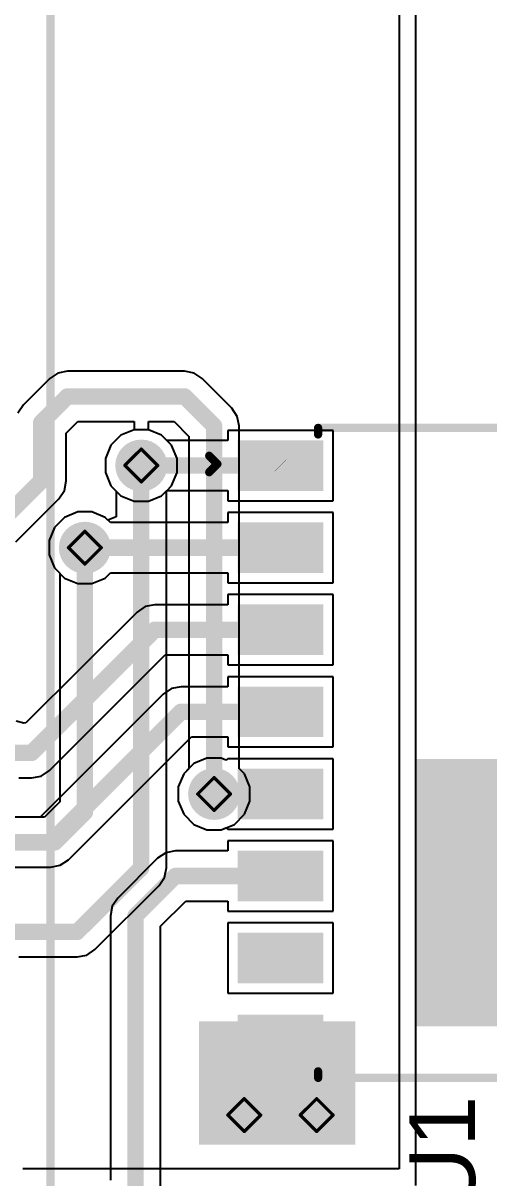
# Model space of a CAD drawing. Header units: inches. Extents: x -4 to 338, y -3 to 155.
# Drawn here: x 8.5 to 15.71, y 41.27 to 59.14 of the extents above; entities that cross this region are included whole.
import ezdxf

# ---------------------------------------------------------------- set-up
doc = ezdxf.new("R2010")
doc.units = ezdxf.units.IN
for name, color, linetype in [('Bottom Layer', 5, 'Continuous'), ('Bottom Solder', 6, 'Continuous'), ('Drill Drawing', 1, 'Continuous'), ('Top Layer', 1, 'Continuous'), ('Top Overlay', 2, 'Continuous'), ('Top Paste', 8, 'Continuous'), ('Top Solder', 216, 'Continuous'), ('Via Holes', 16, 'Continuous')]:
    doc.layers.add(name, color=color, linetype=linetype)
doc.styles.add('Arial', font='', dxfattribs={"height": 0.2})
doc.styles.get('Arial').set_extended_font_data('Arial')

# ---------------------------------------------------------------- blocks, each defined once
blk = doc.blocks.new('16_SOIC__0_154___3_90___W______3')
at = {"layer": 'Top Layer'}
for points in [[(-3.199997409999999, 4.73499942), (-2.07999711, 4.73499942), (-2.07999711, 4.155000579999999), (-3.199997409999999, 4.155000579999999)], [(2.08000219, 4.73499942), (3.20000249, 4.73499942), (3.20000249, 4.155000579999999), (2.08000219, 4.155000579999999)], [(-3.199997409999999, 3.464999419999999), (-2.07999711, 3.464999419999999), (-2.07999711, 2.88500058), (-3.199997409999999, 2.88500058)], [(2.08000219, 3.464999419999999), (3.20000249, 3.464999419999999), (3.20000249, 2.88500058), (2.08000219, 2.88500058)], [(-3.199997409999999, 2.19499942), (-2.07999711, 2.19499942), (-2.07999711, 1.61500058), (-3.199997409999999, 1.61500058)], [(2.08000219, 2.19499942), (3.20000249, 2.19499942), (3.20000249, 1.61500058), (2.08000219, 1.61500058)], [(-3.199997409999999, 0.9249994199999999), (-2.07999711, 0.9249994199999999), (-2.07999711, 0.3450005799999999), (-3.199997409999999, 0.3450005799999999)], [(2.08000219, 0.9249994199999999), (3.20000249, 0.9249994199999999), (3.20000249, 0.3450005799999999), (2.08000219, 0.3450005799999999)], [(-3.199997409999999, -0.3450005799999999), (-2.07999711, -0.3450005799999999), (-2.07999711, -0.9249994199999999), (-3.199997409999999, -0.9249994199999999)], [(2.08000219, -0.3450005799999999), (3.20000249, -0.3450005799999999), (3.20000249, -0.9249994199999999), (2.08000219, -0.9249994199999999)], [(-3.199997409999999, -1.61500058), (-2.07999711, -1.61500058), (-2.07999711, -2.19499942), (-3.199997409999999, -2.19499942)], [(2.08000219, -1.61500058), (3.20000249, -1.61500058), (3.20000249, -2.19499942), (2.08000219, -2.19499942)], [(-3.199997409999999, -2.88500058), (-2.07999711, -2.88500058), (-2.07999711, -3.464999419999999), (-3.199997409999999, -3.464999419999999)], [(2.08000219, -2.88500058), (3.20000249, -2.88500058), (3.20000249, -3.464999419999999), (2.08000219, -3.464999419999999)], [(-3.199997409999999, -4.155000579999999), (-2.07999711, -4.155000579999999), (-2.07999711, -4.73499942), (-3.199997409999999, -4.73499942)], [(2.08000219, -4.155000579999999), (3.20000249, -4.155000579999999), (3.20000249, -4.73499942), (2.08000219, -4.73499942)]]:
    blk.add_hatch(color=1, dxfattribs=at).paths.add_polyline_path(points)
at = {"layer": 'Top Paste'}
for points in [[(-3.199997409999999, 4.73499942), (-2.07999711, 4.73499942), (-2.07999711, 4.155000579999999), (-3.199997409999999, 4.155000579999999)], [(2.08000219, 4.73499942), (3.20000249, 4.73499942), (3.20000249, 4.155000579999999), (2.08000219, 4.155000579999999)], [(-3.199997409999999, 3.464999419999999), (-2.07999711, 3.464999419999999), (-2.07999711, 2.88500058), (-3.199997409999999, 2.88500058)], [(2.08000219, 3.464999419999999), (3.20000249, 3.464999419999999), (3.20000249, 2.88500058), (2.08000219, 2.88500058)], [(-3.199997409999999, 2.19499942), (-2.07999711, 2.19499942), (-2.07999711, 1.61500058), (-3.199997409999999, 1.61500058)], [(2.08000219, 2.19499942), (3.20000249, 2.19499942), (3.20000249, 1.61500058), (2.08000219, 1.61500058)], [(-3.199997409999999, 0.9249994199999999), (-2.07999711, 0.9249994199999999), (-2.07999711, 0.3450005799999999), (-3.199997409999999, 0.3450005799999999)], [(2.08000219, 0.9249994199999999), (3.20000249, 0.9249994199999999), (3.20000249, 0.3450005799999999), (2.08000219, 0.3450005799999999)], [(-3.199997409999999, -0.3450005799999999), (-2.07999711, -0.3450005799999999), (-2.07999711, -0.9249994199999999), (-3.199997409999999, -0.9249994199999999)], [(2.08000219, -0.3450005799999999), (3.20000249, -0.3450005799999999), (3.20000249, -0.9249994199999999), (2.08000219, -0.9249994199999999)], [(-3.199997409999999, -1.61500058), (-2.07999711, -1.61500058), (-2.07999711, -2.19499942), (-3.199997409999999, -2.19499942)], [(2.08000219, -1.61500058), (3.20000249, -1.61500058), (3.20000249, -2.19499942), (2.08000219, -2.19499942)], [(-3.199997409999999, -2.88500058), (-2.07999711, -2.88500058), (-2.07999711, -3.464999419999999), (-3.199997409999999, -3.464999419999999)], [(2.08000219, -2.88500058), (3.20000249, -2.88500058), (3.20000249, -3.464999419999999), (2.08000219, -3.464999419999999)], [(-3.199997409999999, -4.155000579999999), (-2.07999711, -4.155000579999999), (-2.07999711, -4.73499942), (-3.199997409999999, -4.73499942)], [(2.08000219, -4.155000579999999), (3.20000249, -4.155000579999999), (3.20000249, -4.73499942), (2.08000219, -4.73499942)]]:
    blk.add_hatch(color=8, dxfattribs=at).paths.add_polyline_path(points)
at = {"layer": 'Top Solder'}
for points in [[(-3.30159741, 4.83659942), (-1.97839711, 4.83659942), (-1.97839711, 4.05340058), (-3.30159741, 4.05340058)], [(1.97840219, 4.83659942), (3.30160249, 4.83659942), (3.30160249, 4.05340058), (1.97840219, 4.05340058)], [(-3.30159741, 3.56659942), (-1.97839711, 3.56659942), (-1.97839711, 2.78340058), (-3.30159741, 2.78340058)], [(1.97840219, 3.56659942), (3.30160249, 3.56659942), (3.30160249, 2.78340058), (1.97840219, 2.78340058)], [(-3.30159741, 2.29659942), (-1.97839711, 2.29659942), (-1.97839711, 1.51340058), (-3.30159741, 1.51340058)], [(1.97840219, 2.29659942), (3.30160249, 2.29659942), (3.30160249, 1.51340058), (1.97840219, 1.51340058)], [(-3.30159741, 1.02659942), (-1.97839711, 1.02659942), (-1.97839711, 0.24340058), (-3.30159741, 0.24340058)], [(1.97840219, 1.02659942), (3.30160249, 1.02659942), (3.30160249, 0.24340058), (1.97840219, 0.24340058)], [(-3.30159741, -0.24340058), (-1.97839711, -0.24340058), (-1.97839711, -1.02659942), (-3.30159741, -1.02659942)], [(1.97840219, -0.24340058), (3.30160249, -0.24340058), (3.30160249, -1.02659942), (1.97840219, -1.02659942)], [(-3.30159741, -1.51340058), (-1.97839711, -1.51340058), (-1.97839711, -2.29659942), (-3.30159741, -2.29659942)], [(1.97840219, -1.51340058), (3.30160249, -1.51340058), (3.30160249, -2.29659942), (1.97840219, -2.29659942)], [(-3.30159741, -2.78340058), (-1.97839711, -2.78340058), (-1.97839711, -3.56659942), (-3.30159741, -3.56659942)], [(1.97840219, -2.78340058), (3.30160249, -2.78340058), (3.30160249, -3.56659942), (1.97840219, -3.56659942)], [(-3.30159741, -4.05340058), (-1.97839711, -4.05340058), (-1.97839711, -4.83659942), (-3.30159741, -4.83659942)], [(1.97840219, -4.05340058), (3.30160249, -4.05340058), (3.30160249, -4.83659942), (1.97840219, -4.83659942)]]:
    blk.add_hatch(color=216, dxfattribs=at).paths.add_polyline_path(points)
at = {"layer": 'Top Overlay'}
for points in [[(-2.0574, 5.0292, 0.127, 0.127, 0), (2.0416012, 5.0292, 0.127, 0.127, 0)], [(-2.05739492, 4.9276, 0.127, 0.127, 0), (-2.05739492, 5.0292, 0.127, 0.127, 0)], [(2.0574, 4.9276, 0.127, 0.127, 0), (2.0574, 5.0292, 0.127, 0.127, 0)], [(-3.74119648, 4.597399999999999, 0.127, 0.127, 0), (-3.61419648, 4.4704, 0.127, 0.127, 0)], [(-3.74119648, 4.3434, 0.127, 0.127, 0), (-3.74119648, 4.597399999999999, 0.127, 0.127, 0)], [(-3.74119648, 4.3434, 0.127, 0.127, 0), (-3.61419648, 4.4704, 0.127, 0.127, 0)], [(-2.0574, -5.0292, 0.127, 0.127, 0), (2.0416012, -5.0292, 0.127, 0.127, 0)], [(-2.05739492, -5.0292, 0.127, 0.127, 0), (-2.05739492, -4.9276, 0.127, 0.127, 0)], [(2.0574, -5.0292, 0.127, 0.127, 0), (2.0574, -4.9276, 0.127, 0.127, 0)]]:
    blk.add_lwpolyline(points, format="xyseb", dxfattribs=at)
for points in [[(-2.08915, 5.0292, 0.0635, 0.0635, 1), (-2.02565, 5.0292, 0.0635, 0.0635, 1)], [(-2.08914492, 5.0292, 0.0635, 0.0635, 1), (-2.02564492, 5.0292, 0.0635, 0.0635, 1)], [(2.0098512, 5.0292, 0.0635, 0.0635, 1), (2.0733512, 5.0292, 0.0635, 0.0635, 1)], [(2.02565, 5.0292, 0.0635, 0.0635, 1), (2.08915, 5.0292, 0.0635, 0.0635, 1)], [(-2.08914492, 4.9276, 0.0635, 0.0635, 1), (-2.02564492, 4.9276, 0.0635, 0.0635, 1)], [(2.02565, 4.9276, 0.0635, 0.0635, 1), (2.08915, 4.9276, 0.0635, 0.0635, 1)], [(-3.77294648, 4.597399999999999, 0.0635, 0.0635, 1), (-3.70944648, 4.597399999999999, 0.0635, 0.0635, 1)], [(-3.77294648, 4.597399999999999, 0.0635, 0.0635, 1), (-3.70944648, 4.597399999999999, 0.0635, 0.0635, 1)], [(-3.64594648, 4.4704, 0.0635, 0.0635, 1), (-3.58244648, 4.4704, 0.0635, 0.0635, 1)], [(-3.64594648, 4.4704, 0.0635, 0.0635, 1), (-3.58244648, 4.4704, 0.0635, 0.0635, 1)], [(-3.77294648, 4.3434, 0.0635, 0.0635, 1), (-3.70944648, 4.3434, 0.0635, 0.0635, 1)], [(-3.77294648, 4.3434, 0.0635, 0.0635, 1), (-3.70944648, 4.3434, 0.0635, 0.0635, 1)], [(-2.08915, -5.0292, 0.0635, 0.0635, 1), (-2.02565, -5.0292, 0.0635, 0.0635, 1)], [(-2.08914492, -4.9276, 0.0635, 0.0635, 1), (-2.02564492, -4.9276, 0.0635, 0.0635, 1)], [(-2.08914492, -5.0292, 0.0635, 0.0635, 1), (-2.02564492, -5.0292, 0.0635, 0.0635, 1)], [(2.0098512, -5.0292, 0.0635, 0.0635, 1), (2.0733512, -5.0292, 0.0635, 0.0635, 1)], [(2.02565, -4.9276, 0.0635, 0.0635, 1), (2.08915, -4.9276, 0.0635, 0.0635, 1)], [(2.02565, -5.0292, 0.0635, 0.0635, 1), (2.08915, -5.0292, 0.0635, 0.0635, 1)]]:
    blk.add_lwpolyline(points, format="xyseb", close=True, dxfattribs=at)
blk = doc.blocks.new('A_DF_09_A_KG_T2S_23')
at = {"layer": 'Top Overlay'}
blk.add_lwpolyline([(15.40500094, 3.00000162, 0.127, 0.127, 0), (-15.40500094, 3.00000162, 0.127, 0.127, 0)], format="xyseb", dxfattribs=at)

msp = doc.modelspace()

# ---------------------------------------------------------------- hatches: boundary and pattern name
at = {"layer": 'Bottom Layer'}
h = msp.add_hatch(color=5, dxfattribs=at)
edge = h.paths.add_edge_path()
edge.add_arc((10.33175226, 52.29275291999999), 0.2999994, 0, 360)
h = msp.add_hatch(color=5, dxfattribs=at)
edge = h.paths.add_edge_path()
edge.add_arc((9.45971438, 51.02023324), 0.2999994, 0, 360)
msp.add_hatch(color=5, dxfattribs=at).paths.add_polyline_path([(14.5796, 43.6118), (31.0134, 43.6118), (31.0134, 47.752), (14.5796, 47.752)])
h = msp.add_hatch(color=5, dxfattribs=at)
edge = h.paths.add_edge_path()
edge.add_arc((11.45779014, 47.20883624), 0.2999994, 0, 360)
h = msp.add_hatch(color=5, dxfattribs=at)
edge = h.paths.add_edge_path()
edge.add_arc((11.9239157, 42.2402), 0.2999994, 0, 360)
h = msp.add_hatch(color=5, dxfattribs=at)
edge = h.paths.add_edge_path()
edge.add_arc((13.04391854, 42.2402), 0.2999994, 0, 360)
at = {"layer": 'Bottom Solder'}
h = msp.add_hatch(color=6, dxfattribs=at)
edge = h.paths.add_edge_path()
edge.add_arc((10.33175226, 52.29275291999999), 0.4015993999999999, 0, 360)
h = msp.add_hatch(color=6, dxfattribs=at)
edge = h.paths.add_edge_path()
edge.add_arc((9.45971438, 51.02023324), 0.4015993999999999, 0, 360)
h = msp.add_hatch(color=6, dxfattribs=at)
edge = h.paths.add_edge_path()
edge.add_arc((11.45779014, 47.20883624), 0.4015993999999999, 0, 360)
h = msp.add_hatch(color=6, dxfattribs=at)
edge = h.paths.add_edge_path()
edge.add_arc((11.9239157, 42.2402), 0.4015993999999999, 0, 360)
h = msp.add_hatch(color=6, dxfattribs=at)
edge = h.paths.add_edge_path()
edge.add_arc((13.04391854, 42.2402), 0.4015993999999999, 0, 360)
at = {"layer": 'Top Layer'}
h = msp.add_hatch(color=1, dxfattribs=at)
edge = h.paths.add_edge_path()
edge.add_arc((10.33175226, 52.29275291999999), 0.2999994, 0, 360)
h = msp.add_hatch(color=1, dxfattribs=at)
edge = h.paths.add_edge_path()
edge.add_arc((9.45971438, 51.02023324), 0.2999994, 0, 360)
h = msp.add_hatch(color=1, dxfattribs=at)
edge = h.paths.add_edge_path()
edge.add_arc((11.45779014, 47.20883624), 0.2999994, 0, 360)
msp.add_hatch(color=1, dxfattribs=at).paths.add_polyline_path([(11.2268, 41.783), (13.6398, 41.783), (13.6398, 43.69023012), (11.2268, 43.69023012)])
h = msp.add_hatch(color=1, dxfattribs=at)
edge = h.paths.add_edge_path()
edge.add_arc((11.9239157, 42.2402), 0.2999994, 0, 360)
h = msp.add_hatch(color=1, dxfattribs=at)
edge = h.paths.add_edge_path()
edge.add_arc((13.04391854, 42.2402), 0.2999994, 0, 360)
at = {"layer": 'Top Solder'}
h = msp.add_hatch(color=216, dxfattribs=at)
edge = h.paths.add_edge_path()
edge.add_arc((10.33175226, 52.29275291999999), 0.4015993999999999, 0, 360)
h = msp.add_hatch(color=216, dxfattribs=at)
edge = h.paths.add_edge_path()
edge.add_arc((9.45971438, 51.02023324), 0.4015993999999999, 0, 360)
h = msp.add_hatch(color=216, dxfattribs=at)
edge = h.paths.add_edge_path()
edge.add_arc((11.45779014, 47.20883624), 0.4015993999999999, 0, 360)
h = msp.add_hatch(color=216, dxfattribs=at)
edge = h.paths.add_edge_path()
edge.add_arc((11.9239157, 42.2402), 0.4015993999999999, 0, 360)
h = msp.add_hatch(color=216, dxfattribs=at)
edge = h.paths.add_edge_path()
edge.add_arc((13.04391854, 42.2402), 0.4015993999999999, 0, 360)
at = {"layer": 'Via Holes'}
h = msp.add_hatch(color=7, dxfattribs=at)
edge = h.paths.add_edge_path()
edge.add_arc((10.33175226, 52.29275291999999), 0.1499997, 0, 360)
h = msp.add_hatch(color=7, dxfattribs=at)
edge = h.paths.add_edge_path()
edge.add_arc((9.45971438, 51.02023324), 0.1499997, 0, 360)
h = msp.add_hatch(color=7, dxfattribs=at)
edge = h.paths.add_edge_path()
edge.add_arc((11.45779014, 47.20883624), 0.1499997, 0, 360)
h = msp.add_hatch(color=7, dxfattribs=at)
edge = h.paths.add_edge_path()
edge.add_arc((11.9239157, 42.2402), 0.1499997, 0, 360)
h = msp.add_hatch(color=7, dxfattribs=at)
edge = h.paths.add_edge_path()
edge.add_arc((13.04391854, 42.2402), 0.1499997, 0, 360)

# ---------------------------------------------------------------- linework, layer by layer
at = {"layer": 'Bottom Layer'}
for p, q in [((14.5796, 41.148), (14.5796, 96.26599999999999)), ((14.32062414, 59.9186), (14.32062414, 47.752)), ((8.91660142, 53.63657547999999), (8.50997536, 53.22994687999999)), ((9.0426286, 53.7207841), (8.91660142, 53.63657547999999)), ((9.19128972, 53.75035478), (9.0426286, 53.7207841)), ((11.0004352, 53.75035478), (9.19128972, 53.75035478)), ((11.14909378, 53.7207841), (11.0004352, 53.75035478)), ((11.27512096, 53.63657547999999), (11.14909378, 53.7207841)), ((11.7324759, 53.17922054), (11.27512096, 53.63657547999999)), ((8.50997536, 53.22994687999999), (8.425766739999998, 53.10391969999999)), ((11.81668452, 53.05319335999999), (11.7324759, 53.17922054)), ((9.173126179999999, 52.79435466), (9.352198719999999, 52.97342466)), ((9.352198719999999, 52.97342466), (10.22076188, 52.97342466)), ((10.22076188, 52.97342466), (10.22155182, 52.84675231999999)), ((10.4419527, 52.84675231999999), (10.44274264, 52.97342466)), ((10.44274264, 52.97342466), (10.83952874, 52.97342466)), ((10.83952874, 52.97342466), (11.06932508, 52.74362832)), ((11.8462552, 52.90453478), (11.81668452, 53.05319335999999)), ((11.8462552, 47.60384433999999), (11.8462552, 52.90453478)), ((9.173126179999999, 52.05318011999999), (9.173126179999999, 52.79435466)), ((10.0179378, 52.76241161999999), (9.86209356, 52.60656737999999)), ((10.22155182, 52.84675231999999), (10.0179378, 52.76241161999999)), ((10.64556672, 52.76241161999999), (10.4419527, 52.84675231999999)), ((10.80141096, 52.60656737999999), (10.64556672, 52.76241161999999)), ((11.06932508, 52.74362832), (11.06932508, 47.60384433999999)), ((9.86209356, 52.60656737999999), (9.77775286, 52.40295082)), ((10.88575166, 52.40295082), (10.80141096, 52.60656737999999)), ((9.77775286, 52.40295082), (9.77775286, 52.18255502)), ((10.88575166, 52.18255502), (10.88575166, 52.40295082)), ((9.77775286, 52.18255502), (9.86209356, 51.97893845999999)), ((10.80141096, 51.97893845999999), (10.88575166, 52.18255502)), ((9.1435555, 51.90452153999999), (9.173126179999999, 52.05318011999999)), ((9.05934688, 51.77849436), (9.1435555, 51.90452153999999)), ((9.86209356, 51.97893845999999), (9.943287199999999, 51.89774481999999)), ((9.943287199999999, 51.89774481999999), (9.943287199999999, 51.49973952)), ((10.72021732, 51.89774481999999), (10.80141096, 51.97893845999999)), ((10.72021732, 46.06622232), (10.72021732, 51.89774481999999)), ((8.39258164, 51.11172911999999), (9.05934688, 51.77849436)), ((9.145899919999998, 51.48989193999999), (8.99005568, 51.33404769999999)), ((9.34951648, 51.57423263999999), (9.145899919999998, 51.48989193999999)), ((9.569912279999999, 51.57423263999999), (9.34951648, 51.57423263999999)), ((9.773528839999999, 51.48989193999999), (9.569912279999999, 51.57423263999999)), ((9.8162872, 51.44713358), (9.773528839999999, 51.48989193999999)), ((9.943287199999999, 51.49973952), (9.8162872, 51.44713358)), ((8.99005568, 51.33404769999999), (8.905714979999999, 51.13043114)), ((8.905714979999999, 51.13043114), (8.905714979999999, 50.91003534)), ((8.905714979999999, 50.91003534), (8.99005568, 50.70641878)), ((8.99005568, 50.70641878), (9.07124932, 50.62522514)), ((9.07124932, 50.62522514), (9.07124932, 47.08652254)), ((14.32062414, 47.752), (14.32062414, 43.6118)), ((11.06932508, 47.60384433999999), (10.98813144, 47.5226507)), ((11.92744884, 47.5226507), (11.8462552, 47.60384433999999)), ((10.98813144, 47.5226507), (10.90379074, 47.31903414)), ((12.01178954, 47.31903414), (11.92744884, 47.5226507)), ((10.90379074, 47.31903414), (10.90379074, 47.09863834)), ((12.01178954, 47.09863834), (12.01178954, 47.31903414)), ((9.07124932, 47.08652254), (8.833424039999999, 46.84869726)), ((10.90379074, 47.09863834), (10.98813144, 46.89502177999999)), ((11.92744884, 46.89502177999999), (12.01178954, 47.09863834)), ((8.833424039999999, 46.84869726), (8.161782, 46.84869726)), ((10.98813144, 46.89502177999999), (11.14397568, 46.73917754)), ((11.7716046, 46.73917754), (11.92744884, 46.89502177999999)), ((11.14397568, 46.73917754), (11.34759224, 46.65483683999999)), ((11.34759224, 46.65483683999999), (11.56798804, 46.65483683999999)), ((11.56798804, 46.65483683999999), (11.7716046, 46.73917754)), ((10.69064664, 45.91756374), (10.72021732, 46.06622232)), ((9.6154494, 44.80054794), (10.60643802, 45.79153656)), ((10.60643802, 45.79153656), (10.69064664, 45.91756374)), ((8.43733136, 44.68676864), (9.340763639999999, 44.68676864)), ((9.340763639999999, 44.68676864), (9.48942222, 44.71633932)), ((9.48942222, 44.71633932), (9.6154494, 44.80054794)), ((14.32062414, 43.6118), (14.32062414, 41.40697586)), ((14.32062414, 41.40697586), (8.50071198, 41.40697586))]:
    msp.add_line(p, q, dxfattribs=at)
for points in [[(8.784661119999999, 52.95526112, 0.254, 0.254, 0), (9.19128972, 53.36188972, 0.254, 0.254, 0)], [(9.19128972, 53.36188972, 0.254, 0.254, 0), (11.0004352, 53.36188972, 0.254, 0.254, 0)], [(11.0004352, 53.36188972, 0.254, 0.254, 0), (11.45779014, 52.90453478, 0.254, 0.254, 0)], [(8.784661119999999, 52.05318011999999, 0.254, 0.254, 0), (8.784661119999999, 52.95526112, 0.254, 0.254, 0)], [(11.45779014, 47.20883624, 0.254, 0.254, 0), (11.45779014, 52.90453478, 0.254, 0.254, 0)], [(10.33175226, 46.06622232, 0.254, 0.254, 0), (10.33175226, 52.29275291999999, 0.254, 0.254, 0)], [(7.34671378, 50.61523278, 0.254, 0.254, 0), (8.784661119999999, 52.05318011999999, 0.254, 0.254, 0)], [(9.45971438, 46.92561608, 0.254, 0.254, 0), (9.45971438, 51.02023324, 0.254, 0.254, 0)], [(8.9943305, 46.46023219999999, 0.254, 0.254, 0), (9.45971438, 46.92561608, 0.254, 0.254, 0)], [(4.50671438, 46.46023219999999, 0.254, 0.254, 0), (8.9943305, 46.46023219999999, 0.254, 0.254, 0)], [(9.340763639999999, 45.0752337, 0.254, 0.254, 0), (10.33175226, 46.06622232, 0.254, 0.254, 0)], [(7.34671378, 45.0752337, 0.254, 0.254, 0), (9.340763639999999, 45.0752337, 0.254, 0.254, 0)]]:
    msp.add_lwpolyline(points, format="xyseb", dxfattribs=at)
for points in [[(9.127789719999999, 53.36188972, 0.127, 0.127, 1), (9.25478972, 53.36188972, 0.127, 0.127, 1)], [(9.127789719999999, 53.36188972, 0.127, 0.127, 1), (9.25478972, 53.36188972, 0.127, 0.127, 1)], [(10.9369352, 53.36188972, 0.127, 0.127, 1), (11.0639352, 53.36188972, 0.127, 0.127, 1)], [(10.9369352, 53.36188972, 0.127, 0.127, 1), (11.0639352, 53.36188972, 0.127, 0.127, 1)], [(8.72116112, 52.95526112, 0.127, 0.127, 1), (8.84816112, 52.95526112, 0.127, 0.127, 1)], [(8.72116112, 52.95526112, 0.127, 0.127, 1), (8.84816112, 52.95526112, 0.127, 0.127, 1)], [(11.39429014, 52.90453478, 0.127, 0.127, 1), (11.52129014, 52.90453478, 0.127, 0.127, 1)], [(11.39429014, 52.90453478, 0.127, 0.127, 1), (11.52129014, 52.90453478, 0.127, 0.127, 1)], [(10.26825226, 52.29275291999999, 0.127, 0.127, 1), (10.39525226, 52.29275291999999, 0.127, 0.127, 1)], [(8.72116112, 52.05318011999999, 0.127, 0.127, 1), (8.84816112, 52.05318011999999, 0.127, 0.127, 1)], [(8.72116112, 52.05318011999999, 0.127, 0.127, 1), (8.84816112, 52.05318011999999, 0.127, 0.127, 1)], [(9.396214379999998, 51.02023324, 0.127, 0.127, 1), (9.523214379999999, 51.02023324, 0.127, 0.127, 1)], [(11.39429014, 47.20883624, 0.127, 0.127, 1), (11.52129014, 47.20883624, 0.127, 0.127, 1)], [(9.396214379999998, 46.92561608, 0.127, 0.127, 1), (9.523214379999999, 46.92561608, 0.127, 0.127, 1)], [(9.396214379999998, 46.92561608, 0.127, 0.127, 1), (9.523214379999999, 46.92561608, 0.127, 0.127, 1)], [(8.9308305, 46.46023219999999, 0.127, 0.127, 1), (9.0578305, 46.46023219999999, 0.127, 0.127, 1)], [(8.9308305, 46.46023219999999, 0.127, 0.127, 1), (9.0578305, 46.46023219999999, 0.127, 0.127, 1)], [(10.26825226, 46.06622232, 0.127, 0.127, 1), (10.39525226, 46.06622232, 0.127, 0.127, 1)], [(10.26825226, 46.06622232, 0.127, 0.127, 1), (10.39525226, 46.06622232, 0.127, 0.127, 1)], [(9.27726364, 45.0752337, 0.127, 0.127, 1), (9.404263639999998, 45.0752337, 0.127, 0.127, 1)], [(9.27726364, 45.0752337, 0.127, 0.127, 1), (9.404263639999998, 45.0752337, 0.127, 0.127, 1)]]:
    msp.add_lwpolyline(points, format="xyseb", close=True, dxfattribs=at)
at = {"layer": 'Drill Drawing'}
for points in [[(10.07775226, 52.29275291999999, 0.0508, 0.0508, 0), (10.33175226, 52.54675292, 0.0508, 0.0508, 0)], [(10.33175226, 52.54675292, 0.0508, 0.0508, 0), (10.58575226, 52.29275291999999, 0.0508, 0.0508, 0)], [(10.07775226, 52.29275291999999, 0.0508, 0.0508, 0), (10.33175226, 52.03875292, 0.0508, 0.0508, 0)], [(10.33175226, 52.03875292, 0.0508, 0.0508, 0), (10.58575226, 52.29275291999999, 0.0508, 0.0508, 0)], [(9.20571438, 51.02023324, 0.0508, 0.0508, 0), (9.45971438, 51.27423324, 0.0508, 0.0508, 0)], [(9.45971438, 51.27423324, 0.0508, 0.0508, 0), (9.713714379999999, 51.02023324, 0.0508, 0.0508, 0)], [(9.20571438, 51.02023324, 0.0508, 0.0508, 0), (9.45971438, 50.76623324, 0.0508, 0.0508, 0)], [(9.45971438, 50.76623324, 0.0508, 0.0508, 0), (9.713714379999999, 51.02023324, 0.0508, 0.0508, 0)], [(11.20379014, 47.20883624, 0.0508, 0.0508, 0), (11.45779014, 47.46283624, 0.0508, 0.0508, 0)], [(11.45779014, 47.46283624, 0.0508, 0.0508, 0), (11.71179014, 47.20883624, 0.0508, 0.0508, 0)], [(11.20379014, 47.20883624, 0.0508, 0.0508, 0), (11.45779014, 46.95483624, 0.0508, 0.0508, 0)], [(11.45779014, 46.95483624, 0.0508, 0.0508, 0), (11.71179014, 47.20883624, 0.0508, 0.0508, 0)], [(11.6699157, 42.2402, 0.0508, 0.0508, 0), (11.9239157, 42.4942, 0.0508, 0.0508, 0)], [(11.9239157, 42.4942, 0.0508, 0.0508, 0), (12.1779157, 42.2402, 0.0508, 0.0508, 0)], [(12.78991854, 42.2402, 0.0508, 0.0508, 0), (13.04391854, 42.4942, 0.0508, 0.0508, 0)], [(13.04391854, 42.4942, 0.0508, 0.0508, 0), (13.29791854, 42.2402, 0.0508, 0.0508, 0)], [(11.6699157, 42.2402, 0.0508, 0.0508, 0), (11.9239157, 41.9862, 0.0508, 0.0508, 0)], [(11.9239157, 41.9862, 0.0508, 0.0508, 0), (12.1779157, 42.2402, 0.0508, 0.0508, 0)], [(12.78991854, 42.2402, 0.0508, 0.0508, 0), (13.04391854, 41.9862, 0.0508, 0.0508, 0)], [(13.04391854, 41.9862, 0.0508, 0.0508, 0), (13.29791854, 42.2402, 0.0508, 0.0508, 0)]]:
    msp.add_lwpolyline(points, format="xyseb", dxfattribs=at)
for points in [[(10.31905226, 52.54675292, 0.0254, 0.0254, 1), (10.34445226, 52.54675292, 0.0254, 0.0254, 1)], [(10.31905226, 52.54675292, 0.0254, 0.0254, 1), (10.34445226, 52.54675292, 0.0254, 0.0254, 1)], [(10.06505226, 52.29275291999999, 0.0254, 0.0254, 1), (10.09045226, 52.29275291999999, 0.0254, 0.0254, 1)], [(10.06505226, 52.29275291999999, 0.0254, 0.0254, 1), (10.09045226, 52.29275291999999, 0.0254, 0.0254, 1)], [(10.57305226, 52.29275291999999, 0.0254, 0.0254, 1), (10.59845226, 52.29275291999999, 0.0254, 0.0254, 1)], [(10.57305226, 52.29275291999999, 0.0254, 0.0254, 1), (10.59845226, 52.29275291999999, 0.0254, 0.0254, 1)], [(10.31905226, 52.03875292, 0.0254, 0.0254, 1), (10.34445226, 52.03875292, 0.0254, 0.0254, 1)], [(10.31905226, 52.03875292, 0.0254, 0.0254, 1), (10.34445226, 52.03875292, 0.0254, 0.0254, 1)], [(9.447014379999999, 51.27423324, 0.0254, 0.0254, 1), (9.472414379999998, 51.27423324, 0.0254, 0.0254, 1)], [(9.447014379999999, 51.27423324, 0.0254, 0.0254, 1), (9.472414379999998, 51.27423324, 0.0254, 0.0254, 1)], [(9.19301438, 51.02023324, 0.0254, 0.0254, 1), (9.21841438, 51.02023324, 0.0254, 0.0254, 1)], [(9.19301438, 51.02023324, 0.0254, 0.0254, 1), (9.21841438, 51.02023324, 0.0254, 0.0254, 1)], [(9.701014379999998, 51.02023324, 0.0254, 0.0254, 1), (9.72641438, 51.02023324, 0.0254, 0.0254, 1)], [(9.701014379999998, 51.02023324, 0.0254, 0.0254, 1), (9.72641438, 51.02023324, 0.0254, 0.0254, 1)], [(9.447014379999999, 50.76623324, 0.0254, 0.0254, 1), (9.472414379999998, 50.76623324, 0.0254, 0.0254, 1)], [(9.447014379999999, 50.76623324, 0.0254, 0.0254, 1), (9.472414379999998, 50.76623324, 0.0254, 0.0254, 1)], [(11.44509014, 47.46283624, 0.0254, 0.0254, 1), (11.47049014, 47.46283624, 0.0254, 0.0254, 1)], [(11.44509014, 47.46283624, 0.0254, 0.0254, 1), (11.47049014, 47.46283624, 0.0254, 0.0254, 1)], [(11.19109014, 47.20883624, 0.0254, 0.0254, 1), (11.21649014, 47.20883624, 0.0254, 0.0254, 1)], [(11.19109014, 47.20883624, 0.0254, 0.0254, 1), (11.21649014, 47.20883624, 0.0254, 0.0254, 1)], [(11.69909014, 47.20883624, 0.0254, 0.0254, 1), (11.72449014, 47.20883624, 0.0254, 0.0254, 1)], [(11.69909014, 47.20883624, 0.0254, 0.0254, 1), (11.72449014, 47.20883624, 0.0254, 0.0254, 1)], [(11.44509014, 46.95483624, 0.0254, 0.0254, 1), (11.47049014, 46.95483624, 0.0254, 0.0254, 1)], [(11.44509014, 46.95483624, 0.0254, 0.0254, 1), (11.47049014, 46.95483624, 0.0254, 0.0254, 1)], [(11.9112157, 42.4942, 0.0254, 0.0254, 1), (11.9366157, 42.4942, 0.0254, 0.0254, 1)], [(11.9112157, 42.4942, 0.0254, 0.0254, 1), (11.9366157, 42.4942, 0.0254, 0.0254, 1)], [(13.03121854, 42.4942, 0.0254, 0.0254, 1), (13.05661854, 42.4942, 0.0254, 0.0254, 1)], [(13.03121854, 42.4942, 0.0254, 0.0254, 1), (13.05661854, 42.4942, 0.0254, 0.0254, 1)], [(11.6572157, 42.2402, 0.0254, 0.0254, 1), (11.6826157, 42.2402, 0.0254, 0.0254, 1)], [(11.6572157, 42.2402, 0.0254, 0.0254, 1), (11.6826157, 42.2402, 0.0254, 0.0254, 1)], [(12.1652157, 42.2402, 0.0254, 0.0254, 1), (12.1906157, 42.2402, 0.0254, 0.0254, 1)], [(12.1652157, 42.2402, 0.0254, 0.0254, 1), (12.1906157, 42.2402, 0.0254, 0.0254, 1)], [(12.77721854, 42.2402, 0.0254, 0.0254, 1), (12.80261854, 42.2402, 0.0254, 0.0254, 1)], [(12.77721854, 42.2402, 0.0254, 0.0254, 1), (12.80261854, 42.2402, 0.0254, 0.0254, 1)], [(13.28521854, 42.2402, 0.0254, 0.0254, 1), (13.31061854, 42.2402, 0.0254, 0.0254, 1)], [(13.28521854, 42.2402, 0.0254, 0.0254, 1), (13.31061854, 42.2402, 0.0254, 0.0254, 1)], [(11.9112157, 41.9862, 0.0254, 0.0254, 1), (11.9366157, 41.9862, 0.0254, 0.0254, 1)], [(11.9112157, 41.9862, 0.0254, 0.0254, 1), (11.9366157, 41.9862, 0.0254, 0.0254, 1)], [(13.03121854, 41.9862, 0.0254, 0.0254, 1), (13.05661854, 41.9862, 0.0254, 0.0254, 1)], [(13.03121854, 41.9862, 0.0254, 0.0254, 1), (13.05661854, 41.9862, 0.0254, 0.0254, 1)]]:
    msp.add_lwpolyline(points, format="xyseb", close=True, dxfattribs=at)
at = {"layer": 'Top Layer'}
for p, q in [((10.0179378, 52.76241161999999), (9.86209356, 52.60656737999999)), ((10.22155436, 52.84675231999999), (10.0179378, 52.76241161999999)), ((10.44195016, 52.84675231999999), (10.22155436, 52.84675231999999)), ((10.64556672, 52.76241161999999), (10.44195016, 52.84675231999999)), ((10.7280202, 52.67995814), (10.64556672, 52.76241161999999)), ((13.297916, 52.83423266), (11.66991824, 52.83423266)), ((11.66991824, 52.83423266), (11.66991824, 52.67995814)), ((13.297916, 51.74623382), (13.297916, 52.83423266)), ((9.86209356, 52.60656737999999), (9.77775286, 52.40295082)), ((11.66991824, 52.67995814), (10.7280202, 52.67995814)), ((9.77775286, 52.40295082), (9.77775286, 52.18255502)), ((9.77775286, 52.18255502), (9.86209356, 51.97893845999999)), ((9.86209356, 51.97893845999999), (10.0179378, 51.82309421999999)), ((10.64556672, 51.82309421999999), (10.72550052, 51.90302802)), ((10.72550052, 51.90302802), (11.66991824, 51.90302802)), ((11.66991824, 51.90302802), (11.66991824, 51.74623382)), ((10.0179378, 51.82309421999999), (10.22155436, 51.73875352)), ((10.22155436, 51.73875352), (10.44195016, 51.73875352)), ((10.44195016, 51.73875352), (10.64556672, 51.82309421999999)), ((11.66991824, 51.74623382), (13.297916, 51.74623382)), ((9.145899919999998, 51.48989193999999), (8.99005568, 51.33404769999999)), ((9.34951648, 51.57423263999999), (9.145899919999998, 51.48989193999999)), ((9.569912279999999, 51.57423263999999), (9.34951648, 51.57423263999999)), ((9.773528839999999, 51.48989193999999), (9.569912279999999, 51.57423263999999)), ((9.85472248, 51.4086983), (9.773528839999999, 51.48989193999999)), ((13.297916, 51.56423265999999), (11.66991824, 51.56423265999999)), ((11.66991824, 51.56423265999999), (11.66991824, 51.4086983)), ((13.297916, 50.47623382), (13.297916, 51.56423265999999)), ((8.99005568, 51.33404769999999), (8.905714979999999, 51.13043114)), ((11.66991824, 51.4086983), (9.85472248, 51.4086983)), ((8.905714979999999, 51.13043114), (8.905714979999999, 50.91003534)), ((8.905714979999999, 50.91003534), (8.99005568, 50.70641878)), ((8.99005568, 50.70641878), (9.145899919999998, 50.55057453999999)), ((9.773528839999999, 50.55057453999999), (9.85472248, 50.63176817999999)), ((9.85472248, 50.63176817999999), (11.66991824, 50.63176817999999)), ((11.66991824, 50.63176817999999), (11.66991824, 50.47623382)), ((9.145899919999998, 50.55057453999999), (9.34951648, 50.46623384)), ((9.34951648, 50.46623384), (9.569912279999999, 50.46623384)), ((9.569912279999999, 50.46623384), (9.773528839999999, 50.55057453999999)), ((11.66991824, 50.47623382), (13.297916, 50.47623382)), ((13.297916, 50.29423266), (11.66991824, 50.29423266)), ((11.66991824, 50.29423266), (11.66991824, 50.13869829999999)), ((13.297916, 49.20623382), (13.297916, 50.29423266)), ((10.39234142, 50.10912762), (10.26631424, 50.024919)), ((10.541, 50.13869829999999), (10.39234142, 50.10912762)), ((11.66991824, 50.13869829999999), (10.541, 50.13869829999999)), ((10.26631424, 50.024919), (8.54900754, 48.3076123)), ((8.91068576, 47.57054747999999), (10.70190646, 49.36176818)), ((10.70190646, 49.36176818), (11.66991824, 49.36176818)), ((11.66991824, 49.36176818), (11.66991824, 49.20623382)), ((11.66991824, 49.20623382), (13.297916, 49.20623382)), ((13.297916, 49.02423266), (11.66991824, 49.02423266)), ((11.66991824, 49.02423266), (11.66991824, 48.8686983)), ((13.297916, 47.93623382), (13.297916, 49.02423266)), ((10.7976924, 48.83912762), (10.67166522, 48.754919)), ((10.94635098, 48.8686983), (10.7976924, 48.83912762)), ((11.66991824, 48.8686983), (10.94635098, 48.8686983)), ((10.67166522, 48.754919), (8.769131559999998, 46.85238534)), ((8.5182329, 48.30350258), (8.396584679999998, 48.33479792)), ((8.54900754, 48.3076123), (8.5182329, 48.30350258)), ((9.20472378, 46.18923452), (11.10725744, 48.09176818)), ((11.10725744, 48.09176818), (11.66991824, 48.09176818)), ((11.66991824, 48.09176818), (11.66991824, 47.93623382)), ((11.66991824, 47.93623382), (13.297916, 47.93623382)), ((11.34759224, 47.76283564), (11.14397568, 47.67849494)), ((11.56798804, 47.76283564), (11.34759224, 47.76283564)), ((11.63885912, 47.73348086), (11.56798804, 47.76283564)), ((11.66991824, 47.7542352), (11.63885912, 47.73348086)), ((11.66991824, 47.75423265999999), (11.66991824, 47.7542352)), ((13.297916, 47.75423265999999), (11.66991824, 47.75423265999999)), ((13.297916, 46.66623382), (13.297916, 47.75423265999999)), ((8.78465858, 47.48633886), (8.91068576, 47.57054747999999)), ((11.14397568, 47.67849494), (10.98813144, 47.5226507)), ((8.43733136, 47.45676818), (8.636000000000001, 47.45676818)), ((8.636000000000001, 47.45676818), (8.78465858, 47.48633886)), ((10.98813144, 47.5226507), (10.90379074, 47.31903414)), ((10.90379074, 47.31903414), (10.90379074, 47.09863834)), ((10.90379074, 47.09863834), (10.98813144, 46.89502177999999)), ((8.769131559999998, 46.85238534), (8.16547008, 46.85238534)), ((10.98813144, 46.89502177999999), (11.14397568, 46.73917754)), ((11.14397568, 46.73917754), (11.34759224, 46.65483683999999)), ((11.34759224, 46.65483683999999), (11.56798804, 46.65483683999999)), ((11.56798804, 46.65483683999999), (11.64143976, 46.68526095999999)), ((11.64143976, 46.68526095999999), (11.66991824, 46.66623128)), ((11.66991824, 46.66623128), (11.66991824, 46.66623382)), ((11.66991824, 46.66623382), (13.297916, 46.66623382)), ((13.297916, 46.48423266), (11.66991824, 46.48423266)), ((11.66991824, 46.48423266), (11.66991824, 46.3286983)), ((13.297916, 45.39623382), (13.297916, 46.48423266)), ((10.71083456, 46.29912761999999), (10.58480738, 46.21491899999999)), ((10.85949314, 46.3286983), (10.71083456, 46.29912761999999)), ((11.66991824, 46.3286983), (10.85949314, 46.3286983)), ((9.078696599999999, 46.10502589999999), (9.20472378, 46.18923452)), ((10.58480738, 46.21491899999999), (9.96738926, 45.59750088)), ((8.15809646, 46.07545522), (8.93003802, 46.07545522)), ((8.93003802, 46.07545522), (9.078696599999999, 46.10502589999999)), ((9.96738926, 45.59750088), (9.883180639999999, 45.4714737)), ((9.883180639999999, 45.4714737), (9.85360996, 45.32281512)), ((10.63054008, 45.16190866), (11.0203996, 45.55176818)), ((11.0203996, 45.55176818), (11.66991824, 45.55176818)), ((11.66991824, 45.55176818), (11.66991824, 45.39623382)), ((11.66991824, 45.39623382), (13.297916, 45.39623382)), ((9.85360996, 45.32281512), (9.85360996, 41.2323661)), ((13.297916, 45.21423266), (11.66991824, 45.21423266)), ((11.66991824, 45.21423266), (11.66991824, 44.12623382)), ((13.297916, 44.12623382), (13.297916, 45.21423266)), ((10.63054008, 41.07145963999999), (10.63054008, 45.16190866)), ((11.66991824, 44.12623382), (13.297916, 44.12623382))]:
    msp.add_line(p, q, dxfattribs=at)
for points in [[(10.33175226, 52.29275291999999, 0.254, 0.254, 0), (10.3330121, 52.29149307999999, 0.254, 0.254, 0)], [(10.3330121, 52.29149307999999, 0.254, 0.254, 0), (12.48265728, 52.29149307999999, 0.254, 0.254, 0)], [(12.48265728, 52.29149307999999, 0.254, 0.254, 0), (12.48391712, 52.29023324, 0.254, 0.254, 0)], [(9.45971438, 51.02023324, 0.254, 0.254, 0), (12.48391712, 51.02023324, 0.254, 0.254, 0)], [(8.636000000000001, 47.84523324, 0.254, 0.254, 0), (10.541, 49.75023324, 0.254, 0.254, 0)], [(10.541, 49.75023324, 0.254, 0.254, 0), (12.48391712, 49.75023324, 0.254, 0.254, 0)], [(8.93003802, 46.46392028, 0.254, 0.254, 0), (10.94635098, 48.48023324, 0.254, 0.254, 0)], [(10.94635098, 48.48023324, 0.254, 0.254, 0), (12.48391712, 48.48023324, 0.254, 0.254, 0)], [(7.34671378, 47.84523324, 0.254, 0.254, 0), (8.636000000000001, 47.84523324, 0.254, 0.254, 0)], [(11.45779014, 47.21023323999999, 0.254, 0.254, 0), (12.48391712, 47.21023323999999, 0.254, 0.254, 0)], [(6.34158244, 46.46392028, 0.254, 0.254, 0), (8.93003802, 46.46392028, 0.254, 0.254, 0)], [(10.24207502, 45.32281512, 0.254, 0.254, 0), (10.85949314, 45.94023324, 0.254, 0.254, 0)], [(10.85949314, 45.94023324, 0.254, 0.254, 0), (12.48391712, 45.94023324, 0.254, 0.254, 0)], [(10.24207502, 41.07145963999999, 0.254, 0.254, 0), (10.24207502, 45.32281512, 0.254, 0.254, 0)]]:
    msp.add_lwpolyline(points, format="xyseb", dxfattribs=at)
for points in [[(10.26825226, 52.29275291999999, 0.127, 0.127, 1), (10.39525226, 52.29275291999999, 0.127, 0.127, 1)], [(10.2695121, 52.29149307999999, 0.127, 0.127, 1), (10.3965121, 52.29149307999999, 0.127, 0.127, 1)], [(10.2695121, 52.29149307999999, 0.127, 0.127, 1), (10.3965121, 52.29149307999999, 0.127, 0.127, 1)], [(12.41915728, 52.29149307999999, 0.127, 0.127, 1), (12.54615728, 52.29149307999999, 0.127, 0.127, 1)], [(12.41915728, 52.29149307999999, 0.127, 0.127, 1), (12.54615728, 52.29149307999999, 0.127, 0.127, 1)], [(12.42041712, 52.29023324, 0.127, 0.127, 1), (12.54741712, 52.29023324, 0.127, 0.127, 1)], [(9.396214379999998, 51.02023324, 0.127, 0.127, 1), (9.523214379999999, 51.02023324, 0.127, 0.127, 1)], [(12.42041712, 51.02023324, 0.127, 0.127, 1), (12.54741712, 51.02023324, 0.127, 0.127, 1)], [(10.4775, 49.75023324, 0.127, 0.127, 1), (10.6045, 49.75023324, 0.127, 0.127, 1)], [(10.4775, 49.75023324, 0.127, 0.127, 1), (10.6045, 49.75023324, 0.127, 0.127, 1)], [(12.42041712, 49.75023324, 0.127, 0.127, 1), (12.54741712, 49.75023324, 0.127, 0.127, 1)], [(10.88285098, 48.48023324, 0.127, 0.127, 1), (11.00985098, 48.48023324, 0.127, 0.127, 1)], [(10.88285098, 48.48023324, 0.127, 0.127, 1), (11.00985098, 48.48023324, 0.127, 0.127, 1)], [(12.42041712, 48.48023324, 0.127, 0.127, 1), (12.54741712, 48.48023324, 0.127, 0.127, 1)], [(8.5725, 47.84523324, 0.127, 0.127, 1), (8.6995, 47.84523324, 0.127, 0.127, 1)], [(8.5725, 47.84523324, 0.127, 0.127, 1), (8.6995, 47.84523324, 0.127, 0.127, 1)], [(11.39429014, 47.21023323999999, 0.127, 0.127, 1), (11.52129014, 47.21023323999999, 0.127, 0.127, 1)], [(12.42041712, 47.21023323999999, 0.127, 0.127, 1), (12.54741712, 47.21023323999999, 0.127, 0.127, 1)], [(8.86653802, 46.46392028, 0.127, 0.127, 1), (8.993538019999999, 46.46392028, 0.127, 0.127, 1)], [(8.86653802, 46.46392028, 0.127, 0.127, 1), (8.993538019999999, 46.46392028, 0.127, 0.127, 1)], [(10.79599314, 45.94023324, 0.127, 0.127, 1), (10.92299314, 45.94023324, 0.127, 0.127, 1)], [(10.79599314, 45.94023324, 0.127, 0.127, 1), (10.92299314, 45.94023324, 0.127, 0.127, 1)], [(12.42041712, 45.94023324, 0.127, 0.127, 1), (12.54741712, 45.94023324, 0.127, 0.127, 1)], [(10.17857502, 45.32281512, 0.127, 0.127, 1), (10.30557502, 45.32281512, 0.127, 0.127, 1)], [(10.17857502, 45.32281512, 0.127, 0.127, 1), (10.30557502, 45.32281512, 0.127, 0.127, 1)]]:
    msp.add_lwpolyline(points, format="xyseb", close=True, dxfattribs=at)

# ---------------------------------------------------------------- block references
at = {"rotation": 270}
msp.add_blockref('A_DF_09_A_KG_T2S_23', (5.926711539999999, 47.84523324), dxfattribs=at)
msp.add_blockref('16_SOIC__0_154___3_90___W______3', (15.12391438, 47.84523324))

# ---------------------------------------------------------------- texts
at = {"layer": 'Top Overlay', "style": 'Arial'}
msp.add_text('U1', height=1.016, rotation=90, dxfattribs=at).set_placement((15.4938349, 40.7248868))

doc.saveas('drawing.dxf')
